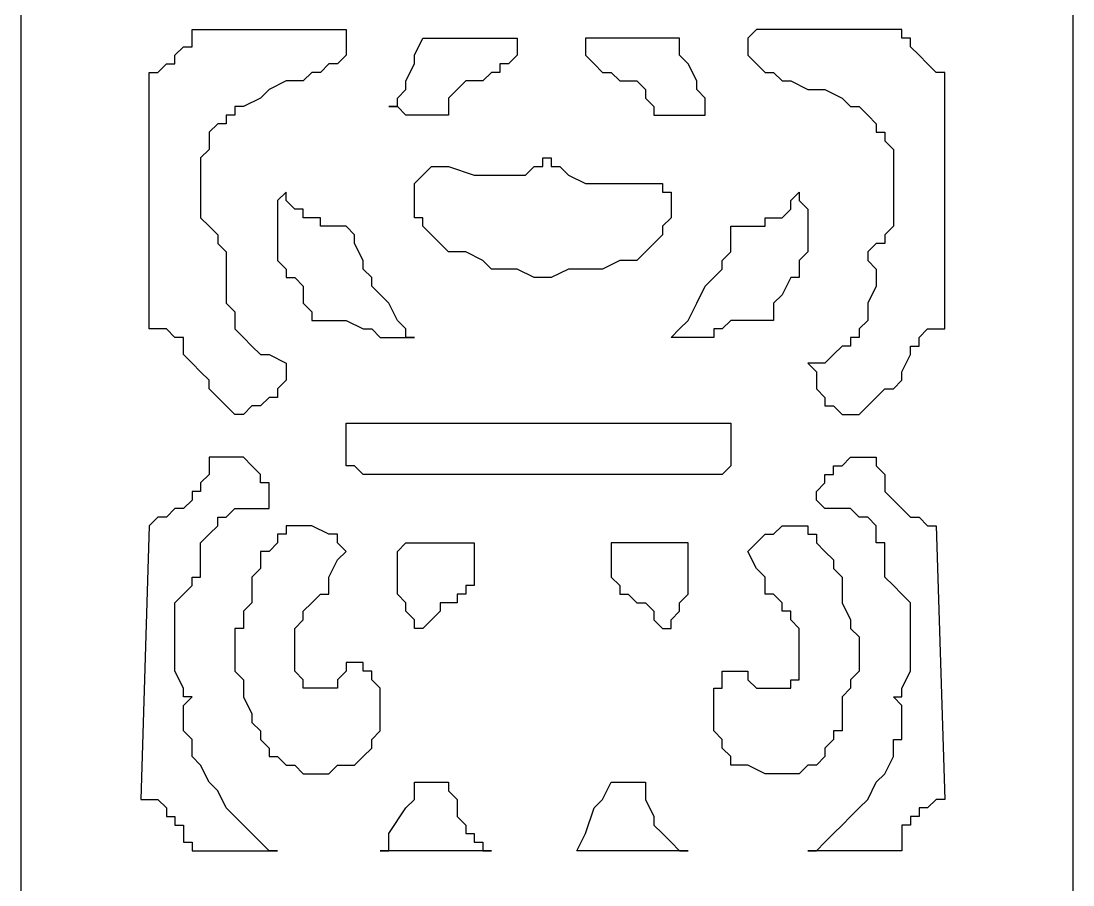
# Model space of a CAD drawing. Extents: x -66030 to 95157, y -13132 to 45879.
# Drawn here: x 15720 to 16200.4, y 35938.9 to 36333.5 of the extents above; entities that cross this region are included whole.
import ezdxf

# ---------------------------------------------------------------- set-up
doc = ezdxf.new("R2010")
doc.units = 0
doc.header["$LTSCALE"] = 100
doc.header["$MEASUREMENT"] = 0
doc.layers.add('3', color=11, linetype='CONTINUOUS')

msp = doc.modelspace()

# ---------------------------------------------------------------- linework, layer by layer
at = {"layer": '3'}
for points in [[(15719.99, 36833.41), (16200.43, 36833.41), (16200.43, 34591.39), (15719.99, 34591.39), (15719.99, 36833.41)], [(15719.99, 36833.41), (16200.43, 36833.41), (16200.43, 34591.39), (15719.99, 34591.39), (15719.99, 36833.41)], [(15798.11, 36329.54), (15868.42, 36329.54), (15868.42, 36329.54), (15868.42, 36325.64), (15868.42, 36325.64), (15868.42, 36321.73), (15868.42, 36321.73), (15868.42, 36321.73), (15868.42, 36317.83), (15868.42, 36317.83), (15864.52, 36313.92), (15860.61, 36313.92), (15856.7, 36310.01), (15852.8, 36310.01), (15848.89, 36306.11), (15841.08, 36306.11), (15833.27, 36302.2), (15829.36, 36298.3), (15821.55, 36294.39), (15817.64, 36294.39), (15817.64, 36290.48), (15813.74, 36290.48), (15813.74, 36286.58), (15809.83, 36286.58), (15805.93, 36282.67), (15805.93, 36278.77), (15805.93, 36274.86), (15802.02, 36270.95), (15802.02, 36267.05), (15802.02, 36259.24), (15802.02, 36255.33), (15802.02, 36251.43), (15802.02, 36247.52), (15802.02, 36243.61), (15805.93, 36239.71), (15805.93, 36239.71), (15809.83, 36235.8), (15809.83, 36231.9), (15813.74, 36227.99), (15813.74, 36227.99), (15813.74, 36224.08), (15813.74, 36216.27), (15813.74, 36212.37), (15813.74, 36208.46), (15813.74, 36204.55), (15817.64, 36200.65), (15817.64, 36192.84), (15821.55, 36188.93), (15821.55, 36188.93), (15825.46, 36185.02), (15825.46, 36185.02), (15829.36, 36181.12), (15833.27, 36181.12), (15841.08, 36177.21), (15841.08, 36173.31), (15841.08, 36169.4), (15837.17, 36165.49), (15837.17, 36161.59), (15833.27, 36161.59), (15833.27, 36161.59), (15829.36, 36157.68), (15825.46, 36157.68), (15825.46, 36157.68), (15821.55, 36153.78), (15821.55, 36153.78), (15817.64, 36153.78), (15813.74, 36157.68), (15809.83, 36161.59), (15805.93, 36165.49), (15805.93, 36169.4), (15802.02, 36173.31), (15798.11, 36177.21), (15794.21, 36181.12), (15794.21, 36185.02), (15794.21, 36188.93), (15790.3, 36188.93), (15786.4, 36192.84), (15786.4, 36192.84), (15778.58, 36192.84), (15778.58, 36310.01), (15782.49, 36310.01), (15786.4, 36313.92), (15790.3, 36313.92), (15790.3, 36317.83), (15794.21, 36321.73), (15798.11, 36321.73), (15798.11, 36325.64), (15798.11, 36325.64), (15798.11, 36329.54)], [(15798.11, 36329.54), (15868.42, 36329.54), (15868.42, 36329.54), (15868.42, 36325.64), (15868.42, 36325.64), (15868.42, 36321.73), (15868.42, 36321.73), (15868.42, 36321.73), (15868.42, 36317.83), (15868.42, 36317.83), (15864.52, 36313.92), (15860.61, 36313.92), (15856.7, 36310.01), (15852.8, 36310.01), (15848.89, 36306.11), (15841.08, 36306.11), (15833.27, 36302.2), (15829.36, 36298.3), (15821.55, 36294.39), (15817.64, 36294.39), (15817.64, 36290.48), (15813.74, 36290.48), (15813.74, 36286.58), (15809.83, 36286.58), (15805.93, 36282.67), (15805.93, 36278.77), (15805.93, 36274.86), (15802.02, 36270.95), (15802.02, 36267.05), (15802.02, 36259.24), (15802.02, 36255.33), (15802.02, 36251.43), (15802.02, 36247.52), (15802.02, 36243.61), (15805.93, 36239.71), (15805.93, 36239.71), (15809.83, 36235.8), (15809.83, 36231.9), (15813.74, 36227.99), (15813.74, 36227.99), (15813.74, 36224.08), (15813.74, 36216.27), (15813.74, 36212.37), (15813.74, 36208.46), (15813.74, 36204.55), (15817.64, 36200.65), (15817.64, 36192.84), (15821.55, 36188.93), (15821.55, 36188.93), (15825.46, 36185.02), (15825.46, 36185.02), (15829.36, 36181.12), (15833.27, 36181.12), (15841.08, 36177.21), (15841.08, 36173.31), (15841.08, 36169.4), (15837.17, 36165.49), (15837.17, 36161.59), (15833.27, 36161.59), (15833.27, 36161.59), (15829.36, 36157.68), (15825.46, 36157.68), (15825.46, 36157.68), (15821.55, 36153.78), (15821.55, 36153.78), (15817.64, 36153.78), (15813.74, 36157.68), (15809.83, 36161.59), (15805.93, 36165.49), (15805.93, 36169.4), (15802.02, 36173.31), (15798.11, 36177.21), (15794.21, 36181.12), (15794.21, 36185.02), (15794.21, 36188.93), (15790.3, 36188.93), (15786.4, 36192.84), (15786.4, 36192.84), (15778.58, 36192.84), (15778.58, 36310.01), (15782.49, 36310.01), (15786.4, 36313.92), (15790.3, 36313.92), (15790.3, 36317.83), (15794.21, 36321.73), (15798.11, 36321.73), (15798.11, 36325.64), (15798.11, 36325.64), (15798.11, 36329.54)], [(15891.86, 36294.39), (15891.86, 36294.39), (15887.95, 36294.39), (15891.86, 36294.39), (15891.86, 36294.39), (15891.86, 36298.3), (15895.76, 36302.2), (15895.76, 36306.11), (15899.67, 36313.92), (15899.67, 36317.83), (15903.57, 36325.64), (15946.54, 36325.64), (15946.54, 36321.73), (15946.54, 36321.73), (15946.54, 36317.83), (15942.63, 36313.92), (15942.63, 36313.92), (15938.73, 36313.92), (15938.73, 36310.01), (15934.82, 36310.01), (15934.82, 36310.01), (15930.92, 36306.11), (15927.01, 36306.11), (15923.1, 36306.11), (15923.1, 36306.11), (15923.1, 36306.11), (15919.2, 36302.2), (15919.2, 36302.2), (15915.29, 36298.3), (15915.29, 36294.39), (15915.29, 36294.39), (15915.29, 36290.48), (15911.39, 36290.48), (15911.39, 36290.48), (15907.48, 36290.48), (15903.57, 36290.48), (15899.67, 36290.48), (15895.76, 36290.48), (15891.86, 36294.39)], [(15891.86, 36294.39), (15891.86, 36294.39), (15887.95, 36294.39), (15891.86, 36294.39), (15891.86, 36294.39), (15891.86, 36298.3), (15895.76, 36302.2), (15895.76, 36306.11), (15899.67, 36313.92), (15899.67, 36317.83), (15903.57, 36325.64), (15946.54, 36325.64), (15946.54, 36321.73), (15946.54, 36321.73), (15946.54, 36317.83), (15942.63, 36313.92), (15942.63, 36313.92), (15938.73, 36313.92), (15938.73, 36310.01), (15934.82, 36310.01), (15934.82, 36310.01), (15930.92, 36306.11), (15927.01, 36306.11), (15923.1, 36306.11), (15923.1, 36306.11), (15923.1, 36306.11), (15919.2, 36302.2), (15919.2, 36302.2), (15915.29, 36298.3), (15915.29, 36294.39), (15915.29, 36294.39), (15915.29, 36290.48), (15911.39, 36290.48), (15911.39, 36290.48), (15907.48, 36290.48), (15903.57, 36290.48), (15899.67, 36290.48), (15895.76, 36290.48), (15891.86, 36294.39)], [(16032.47, 36290.48), (16032.47, 36294.39), (16032.47, 36294.39), (16032.47, 36294.39), (16032.47, 36294.39), (16032.47, 36298.3), (16028.57, 36302.2), (16028.57, 36306.11), (16024.66, 36313.92), (16020.75, 36317.83), (16020.75, 36325.64), (15977.79, 36325.64), (15977.79, 36321.73), (15977.79, 36321.73), (15977.79, 36317.83), (15981.69, 36313.92), (15981.69, 36313.92), (15981.69, 36313.92), (15985.6, 36310.01), (15985.6, 36310.01), (15989.51, 36310.01), (15993.41, 36306.11), (15997.32, 36306.11), (15997.32, 36306.11), (16001.22, 36306.11), (16001.22, 36306.11), (16005.13, 36302.2), (16005.13, 36302.2), (16005.13, 36298.3), (16009.04, 36294.39), (16009.04, 36294.39), (16009.04, 36290.48), (16012.94, 36290.48), (16012.94, 36290.48), (16012.94, 36290.48), (16016.85, 36290.48), (16024.66, 36290.48), (16028.57, 36290.48), (16032.47, 36290.48)], [(16032.47, 36290.48), (16032.47, 36294.39), (16032.47, 36294.39), (16032.47, 36294.39), (16032.47, 36294.39), (16032.47, 36298.3), (16028.57, 36302.2), (16028.57, 36306.11), (16024.66, 36313.92), (16020.75, 36317.83), (16020.75, 36325.64), (15977.79, 36325.64), (15977.79, 36321.73), (15977.79, 36321.73), (15977.79, 36317.83), (15981.69, 36313.92), (15981.69, 36313.92), (15981.69, 36313.92), (15985.6, 36310.01), (15985.6, 36310.01), (15989.51, 36310.01), (15993.41, 36306.11), (15997.32, 36306.11), (15997.32, 36306.11), (16001.22, 36306.11), (16001.22, 36306.11), (16005.13, 36302.2), (16005.13, 36302.2), (16005.13, 36298.3), (16009.04, 36294.39), (16009.04, 36294.39), (16009.04, 36290.48), (16012.94, 36290.48), (16012.94, 36290.48), (16012.94, 36290.48), (16016.85, 36290.48), (16024.66, 36290.48), (16028.57, 36290.48), (16032.47, 36290.48)], [(16122.31, 36329.54), (16055.91, 36329.54), (16055.91, 36329.54), (16052, 36325.64), (16052, 36325.64), (16052, 36321.73), (16052, 36321.73), (16052, 36317.83), (16052, 36317.83), (16055.91, 36313.92), (16055.91, 36313.92), (16059.81, 36310.01), (16063.72, 36310.01), (16067.63, 36306.11), (16071.53, 36306.11), (16079.34, 36302.2), (16087.16, 36302.2), (16094.97, 36298.3), (16098.87, 36294.39), (16102.78, 36294.39), (16106.69, 36290.48), (16106.69, 36290.48), (16110.59, 36286.58), (16110.59, 36282.67), (16114.5, 36282.67), (16114.5, 36278.77), (16118.4, 36274.86), (16118.4, 36270.95), (16118.4, 36267.05), (16118.4, 36259.24), (16118.4, 36251.43), (16118.4, 36251.43), (16118.4, 36247.52), (16118.4, 36243.61), (16118.4, 36239.71), (16114.5, 36235.8), (16114.5, 36231.9), (16110.59, 36231.9), (16106.69, 36227.99), (16106.69, 36224.08), (16110.59, 36220.18), (16110.59, 36216.27), (16110.59, 36212.37), (16106.69, 36204.55), (16106.69, 36200.65), (16106.69, 36196.74), (16102.78, 36192.84), (16102.78, 36188.93), (16098.87, 36188.93), (16098.87, 36185.02), (16094.97, 36185.02), (16091.06, 36181.12), (16087.16, 36177.21), (16079.34, 36177.21), (16083.25, 36173.31), (16083.25, 36169.4), (16083.25, 36165.49), (16087.16, 36161.59), (16087.16, 36161.59), (16087.16, 36157.68), (16091.06, 36157.68), (16094.97, 36153.78), (16094.97, 36153.78), (16098.87, 36153.78), (16102.78, 36153.78), (16102.78, 36153.78), (16106.69, 36157.68), (16110.59, 36161.59), (16114.5, 36165.49), (16118.4, 36165.49), (16122.31, 36169.4), (16122.31, 36173.31), (16126.22, 36181.12), (16126.22, 36185.02), (16130.12, 36185.02), (16130.12, 36188.93), (16134.03, 36192.84), (16137.93, 36192.84), (16141.84, 36192.84), (16141.84, 36310.01), (16137.93, 36310.01), (16137.93, 36310.01), (16134.03, 36313.92), (16130.12, 36317.83), (16126.22, 36321.73), (16126.22, 36321.73), (16126.22, 36325.64), (16122.31, 36325.64), (16122.31, 36329.54)], [(16122.31, 36329.54), (16055.91, 36329.54), (16055.91, 36329.54), (16052, 36325.64), (16052, 36325.64), (16052, 36321.73), (16052, 36321.73), (16052, 36317.83), (16052, 36317.83), (16055.91, 36313.92), (16055.91, 36313.92), (16059.81, 36310.01), (16063.72, 36310.01), (16067.63, 36306.11), (16071.53, 36306.11), (16079.34, 36302.2), (16087.16, 36302.2), (16094.97, 36298.3), (16098.87, 36294.39), (16102.78, 36294.39), (16106.69, 36290.48), (16106.69, 36290.48), (16110.59, 36286.58), (16110.59, 36282.67), (16114.5, 36282.67), (16114.5, 36278.77), (16118.4, 36274.86), (16118.4, 36270.95), (16118.4, 36267.05), (16118.4, 36259.24), (16118.4, 36251.43), (16118.4, 36251.43), (16118.4, 36247.52), (16118.4, 36243.61), (16118.4, 36239.71), (16114.5, 36235.8), (16114.5, 36231.9), (16110.59, 36231.9), (16106.69, 36227.99), (16106.69, 36224.08), (16110.59, 36220.18), (16110.59, 36216.27), (16110.59, 36212.37), (16106.69, 36204.55), (16106.69, 36200.65), (16106.69, 36196.74), (16102.78, 36192.84), (16102.78, 36188.93), (16098.87, 36188.93), (16098.87, 36185.02), (16094.97, 36185.02), (16091.06, 36181.12), (16087.16, 36177.21), (16079.34, 36177.21), (16083.25, 36173.31), (16083.25, 36169.4), (16083.25, 36165.49), (16087.16, 36161.59), (16087.16, 36161.59), (16087.16, 36157.68), (16091.06, 36157.68), (16094.97, 36153.78), (16094.97, 36153.78), (16098.87, 36153.78), (16102.78, 36153.78), (16102.78, 36153.78), (16106.69, 36157.68), (16110.59, 36161.59), (16114.5, 36165.49), (16118.4, 36165.49), (16122.31, 36169.4), (16122.31, 36173.31), (16126.22, 36181.12), (16126.22, 36185.02), (16130.12, 36185.02), (16130.12, 36188.93), (16134.03, 36192.84), (16137.93, 36192.84), (16141.84, 36192.84), (16141.84, 36310.01), (16137.93, 36310.01), (16137.93, 36310.01), (16134.03, 36313.92), (16130.12, 36317.83), (16126.22, 36321.73), (16126.22, 36321.73), (16126.22, 36325.64), (16122.31, 36325.64), (16122.31, 36329.54)], [(15907.48, 36267.05), (15907.48, 36267.05), (15911.39, 36267.05), (15915.29, 36267.05), (15927.01, 36263.14), (15930.92, 36263.14), (15938.73, 36263.14), (15942.63, 36263.14), (15946.54, 36263.14), (15946.54, 36263.14), (15950.45, 36263.14), (15954.35, 36267.05), (15954.35, 36267.05), (15954.35, 36267.05), (15958.26, 36267.05), (15958.26, 36270.95), (15962.16, 36270.95), (15962.16, 36267.05), (15962.16, 36267.05), (15966.07, 36267.05), (15969.98, 36263.14), (15969.98, 36263.14), (15969.98, 36263.14), (15977.79, 36259.24), (15981.69, 36259.24), (15985.6, 36259.24), (15989.51, 36259.24), (15993.41, 36259.24), (16001.22, 36259.24), (16005.13, 36259.24), (16009.04, 36259.24), (16012.94, 36259.24), (16012.94, 36259.24), (16012.94, 36255.33), (16016.85, 36255.33), (16016.85, 36255.33), (16016.85, 36255.33), (16016.85, 36251.43), (16016.85, 36251.43), (16016.85, 36247.52), (16016.85, 36243.61), (16012.94, 36239.71), (16012.94, 36235.8), (16009.04, 36231.9), (16009.04, 36231.9), (16005.13, 36227.99), (16001.22, 36224.08), (15997.32, 36224.08), (15993.41, 36224.08), (15985.6, 36220.18), (15977.79, 36220.18), (15969.98, 36220.18), (15962.16, 36216.27), (15954.35, 36216.27), (15946.54, 36220.18), (15942.63, 36220.18), (15938.73, 36220.18), (15934.82, 36220.18), (15930.92, 36224.08), (15923.1, 36227.99), (15915.29, 36227.99), (15911.39, 36231.9), (15907.48, 36235.8), (15907.48, 36235.8), (15903.57, 36239.71), (15903.57, 36239.71), (15903.57, 36243.61), (15899.67, 36243.61), (15899.67, 36247.52), (15899.67, 36247.52), (15899.67, 36251.43), (15899.67, 36255.33), (15899.67, 36259.24), (15899.67, 36259.24), (15903.57, 36263.14), (15903.57, 36263.14), (15903.57, 36263.14), (15907.48, 36267.05)], [(15907.48, 36267.05), (15907.48, 36267.05), (15911.39, 36267.05), (15915.29, 36267.05), (15927.01, 36263.14), (15930.92, 36263.14), (15938.73, 36263.14), (15942.63, 36263.14), (15946.54, 36263.14), (15946.54, 36263.14), (15950.45, 36263.14), (15954.35, 36267.05), (15954.35, 36267.05), (15954.35, 36267.05), (15958.26, 36267.05), (15958.26, 36270.95), (15962.16, 36270.95), (15962.16, 36267.05), (15962.16, 36267.05), (15966.07, 36267.05), (15969.98, 36263.14), (15969.98, 36263.14), (15969.98, 36263.14), (15977.79, 36259.24), (15981.69, 36259.24), (15985.6, 36259.24), (15989.51, 36259.24), (15993.41, 36259.24), (16001.22, 36259.24), (16005.13, 36259.24), (16009.04, 36259.24), (16012.94, 36259.24), (16012.94, 36259.24), (16012.94, 36255.33), (16016.85, 36255.33), (16016.85, 36255.33), (16016.85, 36255.33), (16016.85, 36251.43), (16016.85, 36251.43), (16016.85, 36247.52), (16016.85, 36243.61), (16012.94, 36239.71), (16012.94, 36235.8), (16009.04, 36231.9), (16009.04, 36231.9), (16005.13, 36227.99), (16001.22, 36224.08), (15997.32, 36224.08), (15993.41, 36224.08), (15985.6, 36220.18), (15977.79, 36220.18), (15969.98, 36220.18), (15962.16, 36216.27), (15954.35, 36216.27), (15946.54, 36220.18), (15942.63, 36220.18), (15938.73, 36220.18), (15934.82, 36220.18), (15930.92, 36224.08), (15923.1, 36227.99), (15915.29, 36227.99), (15911.39, 36231.9), (15907.48, 36235.8), (15907.48, 36235.8), (15903.57, 36239.71), (15903.57, 36239.71), (15903.57, 36243.61), (15899.67, 36243.61), (15899.67, 36247.52), (15899.67, 36247.52), (15899.67, 36251.43), (15899.67, 36255.33), (15899.67, 36259.24), (15899.67, 36259.24), (15903.57, 36263.14), (15903.57, 36263.14), (15903.57, 36263.14), (15907.48, 36267.05)], [(15895.76, 36188.93), (15899.67, 36188.93), (15895.76, 36188.93), (15895.76, 36192.84), (15891.86, 36196.74), (15887.95, 36204.55), (15880.14, 36212.37), (15880.14, 36216.27), (15876.23, 36220.18), (15876.23, 36224.08), (15872.33, 36231.9), (15872.33, 36235.8), (15868.42, 36239.71), (15868.42, 36239.71), (15864.52, 36239.71), (15864.52, 36239.71), (15860.61, 36239.71), (15856.7, 36239.71), (15856.7, 36239.71), (15856.7, 36243.61), (15852.8, 36243.61), (15852.8, 36243.61), (15852.8, 36243.61), (15848.89, 36243.61), (15848.89, 36247.52), (15844.99, 36247.52), (15844.99, 36247.52), (15844.99, 36247.52), (15841.08, 36251.43), (15841.08, 36255.33), (15841.08, 36255.33), (15837.17, 36251.43), (15837.17, 36247.52), (15837.17, 36243.61), (15837.17, 36239.71), (15837.17, 36235.8), (15837.17, 36231.9), (15837.17, 36227.99), (15837.17, 36224.08), (15841.08, 36220.18), (15841.08, 36216.27), (15844.99, 36216.27), (15848.89, 36212.37), (15848.89, 36208.46), (15848.89, 36204.55), (15852.8, 36200.65), (15852.8, 36196.74), (15852.8, 36196.74), (15856.7, 36196.74), (15860.61, 36196.74), (15864.52, 36196.74), (15868.42, 36196.74), (15876.23, 36192.84), (15876.23, 36192.84), (15880.14, 36192.84), (15884.05, 36188.93), (15884.05, 36188.93), (15887.95, 36188.93), (15887.95, 36188.93), (15891.86, 36188.93), (15891.86, 36188.93), (15895.76, 36188.93)], [(15895.76, 36188.93), (15899.67, 36188.93), (15895.76, 36188.93), (15895.76, 36192.84), (15891.86, 36196.74), (15887.95, 36204.55), (15880.14, 36212.37), (15880.14, 36216.27), (15876.23, 36220.18), (15876.23, 36224.08), (15872.33, 36231.9), (15872.33, 36235.8), (15868.42, 36239.71), (15868.42, 36239.71), (15864.52, 36239.71), (15864.52, 36239.71), (15860.61, 36239.71), (15856.7, 36239.71), (15856.7, 36239.71), (15856.7, 36243.61), (15852.8, 36243.61), (15852.8, 36243.61), (15852.8, 36243.61), (15848.89, 36243.61), (15848.89, 36247.52), (15844.99, 36247.52), (15844.99, 36247.52), (15844.99, 36247.52), (15841.08, 36251.43), (15841.08, 36255.33), (15841.08, 36255.33), (15837.17, 36251.43), (15837.17, 36247.52), (15837.17, 36243.61), (15837.17, 36239.71), (15837.17, 36235.8), (15837.17, 36231.9), (15837.17, 36227.99), (15837.17, 36224.08), (15841.08, 36220.18), (15841.08, 36216.27), (15844.99, 36216.27), (15848.89, 36212.37), (15848.89, 36208.46), (15848.89, 36204.55), (15852.8, 36200.65), (15852.8, 36196.74), (15852.8, 36196.74), (15856.7, 36196.74), (15860.61, 36196.74), (15864.52, 36196.74), (15868.42, 36196.74), (15876.23, 36192.84), (15876.23, 36192.84), (15880.14, 36192.84), (15884.05, 36188.93), (15884.05, 36188.93), (15887.95, 36188.93), (15887.95, 36188.93), (15891.86, 36188.93), (15891.86, 36188.93), (15895.76, 36188.93)], [(16016.85, 36188.93), (16016.85, 36188.93), (16016.85, 36188.93), (16020.75, 36192.84), (16024.66, 36196.74), (16028.57, 36204.55), (16032.47, 36212.37), (16036.38, 36216.27), (16040.28, 36220.18), (16040.28, 36224.08), (16044.19, 36227.99), (16044.19, 36235.8), (16044.19, 36239.71), (16048.1, 36239.71), (16048.1, 36239.71), (16052, 36239.71), (16055.91, 36239.71), (16055.91, 36239.71), (16059.81, 36239.71), (16059.81, 36243.61), (16059.81, 36243.61), (16063.72, 36243.61), (16063.72, 36243.61), (16067.63, 36243.61), (16067.63, 36243.61), (16071.53, 36247.52), (16071.53, 36247.52), (16071.53, 36247.52), (16071.53, 36251.43), (16075.44, 36255.33), (16075.44, 36255.33), (16075.44, 36251.43), (16079.34, 36247.52), (16079.34, 36243.61), (16079.34, 36239.71), (16079.34, 36235.8), (16079.34, 36231.9), (16079.34, 36227.99), (16075.44, 36224.08), (16075.44, 36220.18), (16075.44, 36216.27), (16071.53, 36216.27), (16067.63, 36208.46), (16067.63, 36208.46), (16063.72, 36204.55), (16063.72, 36200.65), (16063.72, 36196.74), (16059.81, 36196.74), (16059.81, 36196.74), (16055.91, 36196.74), (16048.1, 36196.74), (16044.19, 36196.74), (16040.28, 36192.84), (16036.38, 36192.84), (16036.38, 36188.93), (16032.47, 36188.93), (16032.47, 36188.93), (16028.57, 36188.93), (16028.57, 36188.93), (16024.66, 36188.93), (16024.66, 36188.93), (16016.85, 36188.93)], [(16016.85, 36188.93), (16016.85, 36188.93), (16016.85, 36188.93), (16020.75, 36192.84), (16024.66, 36196.74), (16028.57, 36204.55), (16032.47, 36212.37), (16036.38, 36216.27), (16040.28, 36220.18), (16040.28, 36224.08), (16044.19, 36227.99), (16044.19, 36235.8), (16044.19, 36239.71), (16048.1, 36239.71), (16048.1, 36239.71), (16052, 36239.71), (16055.91, 36239.71), (16055.91, 36239.71), (16059.81, 36239.71), (16059.81, 36243.61), (16059.81, 36243.61), (16063.72, 36243.61), (16063.72, 36243.61), (16067.63, 36243.61), (16067.63, 36243.61), (16071.53, 36247.52), (16071.53, 36247.52), (16071.53, 36247.52), (16071.53, 36251.43), (16075.44, 36255.33), (16075.44, 36255.33), (16075.44, 36251.43), (16079.34, 36247.52), (16079.34, 36243.61), (16079.34, 36239.71), (16079.34, 36235.8), (16079.34, 36231.9), (16079.34, 36227.99), (16075.44, 36224.08), (16075.44, 36220.18), (16075.44, 36216.27), (16071.53, 36216.27), (16067.63, 36208.46), (16067.63, 36208.46), (16063.72, 36204.55), (16063.72, 36200.65), (16063.72, 36196.74), (16059.81, 36196.74), (16059.81, 36196.74), (16055.91, 36196.74), (16048.1, 36196.74), (16044.19, 36196.74), (16040.28, 36192.84), (16036.38, 36192.84), (16036.38, 36188.93), (16032.47, 36188.93), (16032.47, 36188.93), (16028.57, 36188.93), (16028.57, 36188.93), (16024.66, 36188.93), (16024.66, 36188.93), (16016.85, 36188.93)], [(15876.23, 36149.87), (16040.28, 36149.87), (16040.28, 36149.87), (16044.19, 36149.87), (16044.19, 36149.87), (16044.19, 36145.96), (16044.19, 36134.25), (16044.19, 36130.34), (16044.19, 36130.34), (16040.28, 36126.43), (16040.28, 36126.43), (15876.23, 36126.43), (15872.33, 36130.34), (15872.33, 36130.34), (15868.42, 36130.34), (15868.42, 36134.25), (15868.42, 36145.96), (15868.42, 36149.87), (15872.33, 36149.87), (15872.33, 36149.87), (15876.23, 36149.87)], [(15876.23, 36149.87), (16040.28, 36149.87), (16040.28, 36149.87), (16044.19, 36149.87), (16044.19, 36149.87), (16044.19, 36145.96), (16044.19, 36134.25), (16044.19, 36130.34), (16044.19, 36130.34), (16040.28, 36126.43), (16040.28, 36126.43), (15876.23, 36126.43), (15872.33, 36130.34), (15872.33, 36130.34), (15868.42, 36130.34), (15868.42, 36134.25), (15868.42, 36145.96), (15868.42, 36149.87), (15872.33, 36149.87), (15872.33, 36149.87), (15876.23, 36149.87)], [(15809.83, 36134.25), (15805.93, 36134.25), (15805.93, 36130.34), (15805.93, 36126.43), (15802.02, 36122.53), (15802.02, 36118.62), (15798.11, 36118.62), (15798.11, 36114.72), (15794.21, 36110.81), (15790.3, 36110.81), (15786.4, 36106.9), (15782.49, 36106.9), (15778.58, 36103), (15774.68, 35978.01), (15778.58, 35978.01), (15782.49, 35978.01), (15786.4, 35974.1), (15786.4, 35970.2), (15790.3, 35970.2), (15790.3, 35966.29), (15794.21, 35966.29), (15794.21, 35962.38), (15794.21, 35958.48), (15798.11, 35958.48), (15798.11, 35954.57), (15837.17, 35954.57), (15833.27, 35954.57), (15829.36, 35958.48), (15825.46, 35962.38), (15821.55, 35966.29), (15817.64, 35970.2), (15813.74, 35974.1), (15809.83, 35981.91), (15805.93, 35985.82), (15802.02, 35993.63), (15798.11, 35997.54), (15798.11, 36005.35), (15794.21, 36009.26), (15794.21, 36009.26), (15794.21, 36013.16), (15794.21, 36017.07), (15794.21, 36020.97), (15798.11, 36024.88), (15794.21, 36024.88), (15794.21, 36028.78), (15790.3, 36036.6), (15790.3, 36040.5), (15790.3, 36044.41), (15790.3, 36048.31), (15790.3, 36052.22), (15790.3, 36056.13), (15790.3, 36063.94), (15790.3, 36067.84), (15794.21, 36071.75), (15794.21, 36071.75), (15798.11, 36075.66), (15798.11, 36079.56), (15802.02, 36079.56), (15802.02, 36079.56), (15802.02, 36087.37), (15802.02, 36091.28), (15802.02, 36095.19), (15805.93, 36099.09), (15805.93, 36099.09), (15809.83, 36103), (15809.83, 36106.9), (15813.74, 36106.9), (15817.64, 36110.81), (15821.55, 36110.81), (15825.46, 36110.81), (15833.27, 36110.81), (15833.27, 36114.72), (15833.27, 36114.72), (15833.27, 36118.62), (15833.27, 36122.53), (15829.36, 36122.53), (15829.36, 36126.43), (15829.36, 36126.43), (15825.46, 36130.34), (15825.46, 36130.34), (15821.55, 36134.25), (15817.64, 36134.25), (15813.74, 36134.25), (15813.74, 36134.25), (15809.83, 36134.25), (15809.83, 36134.25)], [(15809.83, 36134.25), (15805.93, 36134.25), (15805.93, 36130.34), (15805.93, 36126.43), (15802.02, 36122.53), (15802.02, 36118.62), (15798.11, 36118.62), (15798.11, 36114.72), (15794.21, 36110.81), (15790.3, 36110.81), (15786.4, 36106.9), (15782.49, 36106.9), (15778.58, 36103), (15774.68, 35978.01), (15778.58, 35978.01), (15782.49, 35978.01), (15786.4, 35974.1), (15786.4, 35970.2), (15790.3, 35970.2), (15790.3, 35966.29), (15794.21, 35966.29), (15794.21, 35962.38), (15794.21, 35958.48), (15798.11, 35958.48), (15798.11, 35954.57), (15837.17, 35954.57), (15833.27, 35954.57), (15829.36, 35958.48), (15825.46, 35962.38), (15821.55, 35966.29), (15817.64, 35970.2), (15813.74, 35974.1), (15809.83, 35981.91), (15805.93, 35985.82), (15802.02, 35993.63), (15798.11, 35997.54), (15798.11, 36005.35), (15794.21, 36009.26), (15794.21, 36009.26), (15794.21, 36013.16), (15794.21, 36017.07), (15794.21, 36020.97), (15798.11, 36024.88), (15794.21, 36024.88), (15794.21, 36028.78), (15790.3, 36036.6), (15790.3, 36040.5), (15790.3, 36044.41), (15790.3, 36048.31), (15790.3, 36052.22), (15790.3, 36056.13), (15790.3, 36063.94), (15790.3, 36067.84), (15794.21, 36071.75), (15794.21, 36071.75), (15798.11, 36075.66), (15798.11, 36079.56), (15802.02, 36079.56), (15802.02, 36079.56), (15802.02, 36087.37), (15802.02, 36091.28), (15802.02, 36095.19), (15805.93, 36099.09), (15805.93, 36099.09), (15809.83, 36103), (15809.83, 36106.9), (15813.74, 36106.9), (15817.64, 36110.81), (15821.55, 36110.81), (15825.46, 36110.81), (15833.27, 36110.81), (15833.27, 36114.72), (15833.27, 36114.72), (15833.27, 36118.62), (15833.27, 36122.53), (15829.36, 36122.53), (15829.36, 36126.43), (15829.36, 36126.43), (15825.46, 36130.34), (15825.46, 36130.34), (15821.55, 36134.25), (15817.64, 36134.25), (15813.74, 36134.25), (15813.74, 36134.25), (15809.83, 36134.25), (15809.83, 36134.25)], [(16110.59, 36134.25), (16110.59, 36134.25), (16110.59, 36130.34), (16114.5, 36126.43), (16114.5, 36122.53), (16114.5, 36118.62), (16118.4, 36114.72), (16118.4, 36114.72), (16122.31, 36110.81), (16126.22, 36106.9), (16130.12, 36106.9), (16134.03, 36103), (16137.93, 36103), (16141.84, 35978.01), (16137.93, 35978.01), (16134.03, 35974.1), (16130.12, 35974.1), (16130.12, 35970.2), (16126.22, 35970.2), (16126.22, 35966.29), (16122.31, 35966.29), (16122.31, 35962.38), (16122.31, 35958.48), (16122.31, 35954.57), (16118.4, 35954.57), (16079.34, 35954.57), (16083.25, 35954.57), (16087.16, 35958.48), (16091.06, 35962.38), (16094.97, 35966.29), (16098.87, 35970.2), (16102.78, 35974.1), (16106.69, 35978.01), (16110.59, 35985.82), (16114.5, 35989.73), (16118.4, 35997.54), (16118.4, 36005.35), (16122.31, 36005.35), (16122.31, 36009.26), (16122.31, 36013.16), (16122.31, 36017.07), (16122.31, 36020.97), (16118.4, 36024.88), (16122.31, 36024.88), (16122.31, 36028.78), (16126.22, 36036.6), (16126.22, 36040.5), (16126.22, 36044.41), (16126.22, 36048.31), (16126.22, 36052.22), (16126.22, 36056.13), (16126.22, 36060.03), (16126.22, 36067.84), (16122.31, 36071.75), (16118.4, 36075.66), (16118.4, 36075.66), (16114.5, 36079.56), (16114.5, 36079.56), (16114.5, 36083.47), (16114.5, 36091.28), (16114.5, 36095.19), (16110.59, 36095.19), (16110.59, 36099.09), (16110.59, 36103), (16106.69, 36106.9), (16102.78, 36106.9), (16098.87, 36110.81), (16094.97, 36110.81), (16091.06, 36110.81), (16087.16, 36110.81), (16083.25, 36114.72), (16083.25, 36114.72), (16083.25, 36118.62), (16087.16, 36122.53), (16087.16, 36122.53), (16087.16, 36126.43), (16091.06, 36126.43), (16091.06, 36130.34), (16094.97, 36130.34), (16094.97, 36130.34), (16098.87, 36134.25), (16102.78, 36134.25), (16106.69, 36134.25), (16106.69, 36134.25), (16110.59, 36134.25)], [(16110.59, 36134.25), (16110.59, 36134.25), (16110.59, 36130.34), (16114.5, 36126.43), (16114.5, 36122.53), (16114.5, 36118.62), (16118.4, 36114.72), (16118.4, 36114.72), (16122.31, 36110.81), (16126.22, 36106.9), (16130.12, 36106.9), (16134.03, 36103), (16137.93, 36103), (16141.84, 35978.01), (16137.93, 35978.01), (16134.03, 35974.1), (16130.12, 35974.1), (16130.12, 35970.2), (16126.22, 35970.2), (16126.22, 35966.29), (16122.31, 35966.29), (16122.31, 35962.38), (16122.31, 35958.48), (16122.31, 35954.57), (16118.4, 35954.57), (16079.34, 35954.57), (16083.25, 35954.57), (16087.16, 35958.48), (16091.06, 35962.38), (16094.97, 35966.29), (16098.87, 35970.2), (16102.78, 35974.1), (16106.69, 35978.01), (16110.59, 35985.82), (16114.5, 35989.73), (16118.4, 35997.54), (16118.4, 36005.35), (16122.31, 36005.35), (16122.31, 36009.26), (16122.31, 36013.16), (16122.31, 36017.07), (16122.31, 36020.97), (16118.4, 36024.88), (16122.31, 36024.88), (16122.31, 36028.78), (16126.22, 36036.6), (16126.22, 36040.5), (16126.22, 36044.41), (16126.22, 36048.31), (16126.22, 36052.22), (16126.22, 36056.13), (16126.22, 36060.03), (16126.22, 36067.84), (16122.31, 36071.75), (16118.4, 36075.66), (16118.4, 36075.66), (16114.5, 36079.56), (16114.5, 36079.56), (16114.5, 36083.47), (16114.5, 36091.28), (16114.5, 36095.19), (16110.59, 36095.19), (16110.59, 36099.09), (16110.59, 36103), (16106.69, 36106.9), (16102.78, 36106.9), (16098.87, 36110.81), (16094.97, 36110.81), (16091.06, 36110.81), (16087.16, 36110.81), (16083.25, 36114.72), (16083.25, 36114.72), (16083.25, 36118.62), (16087.16, 36122.53), (16087.16, 36122.53), (16087.16, 36126.43), (16091.06, 36126.43), (16091.06, 36130.34), (16094.97, 36130.34), (16094.97, 36130.34), (16098.87, 36134.25), (16102.78, 36134.25), (16106.69, 36134.25), (16106.69, 36134.25), (16110.59, 36134.25)], [(15841.08, 36099.09), (15837.17, 36099.09), (15837.17, 36095.19), (15833.27, 36091.28), (15829.36, 36091.28), (15829.36, 36083.47), (15825.46, 36079.56), (15825.46, 36079.56), (15825.46, 36075.66), (15825.46, 36071.75), (15825.46, 36071.75), (15825.46, 36067.84), (15821.55, 36063.94), (15821.55, 36056.13), (15817.64, 36056.13), (15817.64, 36052.22), (15817.64, 36048.31), (15817.64, 36044.41), (15817.64, 36040.5), (15817.64, 36036.6), (15821.55, 36032.69), (15821.55, 36032.69), (15821.55, 36024.88), (15825.46, 36017.07), (15825.46, 36013.16), (15829.36, 36009.26), (15829.36, 36005.35), (15833.27, 36001.44), (15833.27, 35997.54), (15837.17, 35997.54), (15841.08, 35993.63), (15844.99, 35993.63), (15848.89, 35989.73), (15852.8, 35989.73), (15856.7, 35989.73), (15860.61, 35989.73), (15864.52, 35993.63), (15872.33, 35993.63), (15876.23, 35997.54), (15876.23, 35997.54), (15876.23, 35997.54), (15880.14, 36001.44), (15880.14, 36001.44), (15880.14, 36005.35), (15884.05, 36009.26), (15884.05, 36017.07), (15884.05, 36020.97), (15884.05, 36028.78), (15880.14, 36032.69), (15880.14, 36032.69), (15880.14, 36036.6), (15880.14, 36036.6), (15876.23, 36036.6), (15876.23, 36040.5), (15872.33, 36040.5), (15872.33, 36040.5), (15868.42, 36040.5), (15868.42, 36036.6), (15868.42, 36036.6), (15868.42, 36036.6), (15868.42, 36036.6), (15864.52, 36032.69), (15864.52, 36028.78), (15864.52, 36028.78), (15864.52, 36028.78), (15860.61, 36028.78), (15856.7, 36028.78), (15856.7, 36028.78), (15852.8, 36028.78), (15848.89, 36028.78), (15848.89, 36032.69), (15848.89, 36032.69), (15844.99, 36036.6), (15844.99, 36036.6), (15844.99, 36040.5), (15844.99, 36040.5), (15844.99, 36044.41), (15844.99, 36048.31), (15844.99, 36052.22), (15844.99, 36056.13), (15848.89, 36060.03), (15848.89, 36063.94), (15852.8, 36067.84), (15852.8, 36067.84), (15856.7, 36071.75), (15860.61, 36071.75), (15860.61, 36079.56), (15864.52, 36087.37), (15868.42, 36091.28), (15868.42, 36091.28), (15868.42, 36091.28), (15864.52, 36095.19), (15864.52, 36095.19), (15864.52, 36095.19), (15864.52, 36099.09), (15860.61, 36099.09), (15852.8, 36103), (15852.8, 36103), (15848.89, 36103), (15848.89, 36103), (15844.99, 36103), (15841.08, 36103), (15841.08, 36099.09)], [(15841.08, 36099.09), (15837.17, 36099.09), (15837.17, 36095.19), (15833.27, 36091.28), (15829.36, 36091.28), (15829.36, 36083.47), (15825.46, 36079.56), (15825.46, 36079.56), (15825.46, 36075.66), (15825.46, 36071.75), (15825.46, 36071.75), (15825.46, 36067.84), (15821.55, 36063.94), (15821.55, 36056.13), (15817.64, 36056.13), (15817.64, 36052.22), (15817.64, 36048.31), (15817.64, 36044.41), (15817.64, 36040.5), (15817.64, 36036.6), (15821.55, 36032.69), (15821.55, 36032.69), (15821.55, 36024.88), (15825.46, 36017.07), (15825.46, 36013.16), (15829.36, 36009.26), (15829.36, 36005.35), (15833.27, 36001.44), (15833.27, 35997.54), (15837.17, 35997.54), (15841.08, 35993.63), (15844.99, 35993.63), (15848.89, 35989.73), (15852.8, 35989.73), (15856.7, 35989.73), (15860.61, 35989.73), (15864.52, 35993.63), (15872.33, 35993.63), (15876.23, 35997.54), (15876.23, 35997.54), (15876.23, 35997.54), (15880.14, 36001.44), (15880.14, 36001.44), (15880.14, 36005.35), (15884.05, 36009.26), (15884.05, 36017.07), (15884.05, 36020.97), (15884.05, 36028.78), (15880.14, 36032.69), (15880.14, 36032.69), (15880.14, 36036.6), (15880.14, 36036.6), (15876.23, 36036.6), (15876.23, 36040.5), (15872.33, 36040.5), (15872.33, 36040.5), (15868.42, 36040.5), (15868.42, 36036.6), (15868.42, 36036.6), (15868.42, 36036.6), (15868.42, 36036.6), (15864.52, 36032.69), (15864.52, 36028.78), (15864.52, 36028.78), (15864.52, 36028.78), (15860.61, 36028.78), (15856.7, 36028.78), (15856.7, 36028.78), (15852.8, 36028.78), (15848.89, 36028.78), (15848.89, 36032.69), (15848.89, 36032.69), (15844.99, 36036.6), (15844.99, 36036.6), (15844.99, 36040.5), (15844.99, 36040.5), (15844.99, 36044.41), (15844.99, 36048.31), (15844.99, 36052.22), (15844.99, 36056.13), (15848.89, 36060.03), (15848.89, 36063.94), (15852.8, 36067.84), (15852.8, 36067.84), (15856.7, 36071.75), (15860.61, 36071.75), (15860.61, 36079.56), (15864.52, 36087.37), (15868.42, 36091.28), (15868.42, 36091.28), (15868.42, 36091.28), (15864.52, 36095.19), (15864.52, 36095.19), (15864.52, 36095.19), (15864.52, 36099.09), (15860.61, 36099.09), (15852.8, 36103), (15852.8, 36103), (15848.89, 36103), (15848.89, 36103), (15844.99, 36103), (15841.08, 36103), (15841.08, 36099.09)], [(16079.34, 36099.09), (16083.25, 36099.09), (16083.25, 36095.19), (16087.16, 36091.28), (16091.06, 36087.37), (16091.06, 36083.47), (16094.97, 36079.56), (16094.97, 36075.66), (16094.97, 36075.66), (16094.97, 36071.75), (16094.97, 36071.75), (16094.97, 36067.84), (16098.87, 36060.03), (16098.87, 36056.13), (16102.78, 36052.22), (16102.78, 36048.31), (16102.78, 36048.31), (16102.78, 36044.41), (16102.78, 36040.5), (16102.78, 36036.6), (16098.87, 36032.69), (16098.87, 36028.78), (16094.97, 36024.88), (16094.97, 36017.07), (16094.97, 36009.26), (16091.06, 36009.26), (16091.06, 36005.35), (16087.16, 36001.44), (16087.16, 35997.54), (16083.25, 35993.63), (16079.34, 35993.63), (16075.44, 35989.73), (16071.53, 35989.73), (16067.63, 35989.73), (16063.72, 35989.73), (16059.81, 35989.73), (16052, 35993.63), (16048.1, 35993.63), (16044.19, 35993.63), (16044.19, 35997.54), (16044.19, 35997.54), (16040.28, 36001.44), (16040.28, 36001.44), (16040.28, 36005.35), (16036.38, 36009.26), (16036.38, 36017.07), (16036.38, 36020.97), (16036.38, 36028.78), (16040.28, 36028.78), (16040.28, 36032.69), (16040.28, 36036.6), (16040.28, 36036.6), (16044.19, 36036.6), (16044.19, 36036.6), (16048.1, 36036.6), (16048.1, 36036.6), (16052, 36036.6), (16052, 36036.6), (16052, 36036.6), (16052, 36036.6), (16052, 36032.69), (16055.91, 36028.78), (16055.91, 36028.78), (16055.91, 36028.78), (16055.91, 36028.78), (16059.81, 36028.78), (16063.72, 36028.78), (16063.72, 36028.78), (16067.63, 36028.78), (16071.53, 36028.78), (16071.53, 36032.69), (16071.53, 36032.69), (16075.44, 36032.69), (16075.44, 36036.6), (16075.44, 36036.6), (16075.44, 36040.5), (16075.44, 36044.41), (16075.44, 36048.31), (16075.44, 36048.31), (16075.44, 36056.13), (16071.53, 36060.03), (16071.53, 36063.94), (16067.63, 36063.94), (16067.63, 36067.84), (16063.72, 36071.75), (16059.81, 36071.75), (16059.81, 36079.56), (16055.91, 36083.47), (16052, 36091.28), (16052, 36091.28), (16052, 36091.28), (16055.91, 36095.19), (16055.91, 36095.19), (16055.91, 36095.19), (16059.81, 36099.09), (16063.72, 36099.09), (16067.63, 36103), (16067.63, 36103), (16071.53, 36103), (16075.44, 36103), (16075.44, 36103), (16079.34, 36103), (16079.34, 36099.09)], [(16079.34, 36099.09), (16083.25, 36099.09), (16083.25, 36095.19), (16087.16, 36091.28), (16091.06, 36087.37), (16091.06, 36083.47), (16094.97, 36079.56), (16094.97, 36075.66), (16094.97, 36075.66), (16094.97, 36071.75), (16094.97, 36071.75), (16094.97, 36067.84), (16098.87, 36060.03), (16098.87, 36056.13), (16102.78, 36052.22), (16102.78, 36048.31), (16102.78, 36048.31), (16102.78, 36044.41), (16102.78, 36040.5), (16102.78, 36036.6), (16098.87, 36032.69), (16098.87, 36028.78), (16094.97, 36024.88), (16094.97, 36017.07), (16094.97, 36009.26), (16091.06, 36009.26), (16091.06, 36005.35), (16087.16, 36001.44), (16087.16, 35997.54), (16083.25, 35993.63), (16079.34, 35993.63), (16075.44, 35989.73), (16071.53, 35989.73), (16067.63, 35989.73), (16063.72, 35989.73), (16059.81, 35989.73), (16052, 35993.63), (16048.1, 35993.63), (16044.19, 35993.63), (16044.19, 35997.54), (16044.19, 35997.54), (16040.28, 36001.44), (16040.28, 36001.44), (16040.28, 36005.35), (16036.38, 36009.26), (16036.38, 36017.07), (16036.38, 36020.97), (16036.38, 36028.78), (16040.28, 36028.78), (16040.28, 36032.69), (16040.28, 36036.6), (16040.28, 36036.6), (16044.19, 36036.6), (16044.19, 36036.6), (16048.1, 36036.6), (16048.1, 36036.6), (16052, 36036.6), (16052, 36036.6), (16052, 36036.6), (16052, 36036.6), (16052, 36032.69), (16055.91, 36028.78), (16055.91, 36028.78), (16055.91, 36028.78), (16055.91, 36028.78), (16059.81, 36028.78), (16063.72, 36028.78), (16063.72, 36028.78), (16067.63, 36028.78), (16071.53, 36028.78), (16071.53, 36032.69), (16071.53, 36032.69), (16075.44, 36032.69), (16075.44, 36036.6), (16075.44, 36036.6), (16075.44, 36040.5), (16075.44, 36044.41), (16075.44, 36048.31), (16075.44, 36048.31), (16075.44, 36056.13), (16071.53, 36060.03), (16071.53, 36063.94), (16067.63, 36063.94), (16067.63, 36067.84), (16063.72, 36071.75), (16059.81, 36071.75), (16059.81, 36079.56), (16055.91, 36083.47), (16052, 36091.28), (16052, 36091.28), (16052, 36091.28), (16055.91, 36095.19), (16055.91, 36095.19), (16055.91, 36095.19), (16059.81, 36099.09), (16063.72, 36099.09), (16067.63, 36103), (16067.63, 36103), (16071.53, 36103), (16075.44, 36103), (16075.44, 36103), (16079.34, 36103), (16079.34, 36099.09)], [(15903.57, 36056.13), (15903.57, 36056.13), (15903.57, 36056.13), (15903.57, 36056.13), (15899.67, 36056.13), (15899.67, 36060.03), (15899.67, 36060.03), (15895.76, 36063.94), (15895.76, 36067.84), (15891.86, 36071.75), (15891.86, 36075.66), (15891.86, 36079.56), (15891.86, 36083.47), (15891.86, 36087.37), (15891.86, 36091.28), (15895.76, 36095.19), (15927.01, 36095.19), (15927.01, 36091.28), (15927.01, 36087.37), (15927.01, 36083.47), (15927.01, 36079.56), (15927.01, 36075.66), (15923.1, 36075.66), (15923.1, 36071.75), (15923.1, 36071.75), (15923.1, 36071.75), (15919.2, 36071.75), (15919.2, 36067.84), (15915.29, 36067.84), (15911.39, 36067.84), (15911.39, 36063.94), (15907.48, 36060.03), (15903.57, 36056.13)], [(15903.57, 36056.13), (15903.57, 36056.13), (15903.57, 36056.13), (15903.57, 36056.13), (15899.67, 36056.13), (15899.67, 36060.03), (15899.67, 36060.03), (15895.76, 36063.94), (15895.76, 36067.84), (15891.86, 36071.75), (15891.86, 36075.66), (15891.86, 36079.56), (15891.86, 36083.47), (15891.86, 36087.37), (15891.86, 36091.28), (15895.76, 36095.19), (15927.01, 36095.19), (15927.01, 36091.28), (15927.01, 36087.37), (15927.01, 36083.47), (15927.01, 36079.56), (15927.01, 36075.66), (15923.1, 36075.66), (15923.1, 36071.75), (15923.1, 36071.75), (15923.1, 36071.75), (15919.2, 36071.75), (15919.2, 36067.84), (15915.29, 36067.84), (15911.39, 36067.84), (15911.39, 36063.94), (15907.48, 36060.03), (15903.57, 36056.13)], [(16012.94, 36056.13), (16012.94, 36056.13), (16012.94, 36056.13), (16012.94, 36056.13), (16016.85, 36056.13), (16016.85, 36060.03), (16016.85, 36060.03), (16020.75, 36063.94), (16020.75, 36067.84), (16024.66, 36071.75), (16024.66, 36075.66), (16024.66, 36079.56), (16024.66, 36083.47), (16024.66, 36087.37), (16024.66, 36091.28), (16024.66, 36095.19), (15989.51, 36095.19), (15989.51, 36091.28), (15989.51, 36087.37), (15989.51, 36083.47), (15989.51, 36079.56), (15993.41, 36075.66), (15993.41, 36075.66), (15993.41, 36071.75), (15993.41, 36071.75), (15997.32, 36071.75), (15997.32, 36071.75), (16001.22, 36067.84), (16001.22, 36067.84), (16005.13, 36067.84), (16009.04, 36063.94), (16009.04, 36060.03), (16012.94, 36056.13)], [(16012.94, 36056.13), (16012.94, 36056.13), (16012.94, 36056.13), (16012.94, 36056.13), (16016.85, 36056.13), (16016.85, 36060.03), (16016.85, 36060.03), (16020.75, 36063.94), (16020.75, 36067.84), (16024.66, 36071.75), (16024.66, 36075.66), (16024.66, 36079.56), (16024.66, 36083.47), (16024.66, 36087.37), (16024.66, 36091.28), (16024.66, 36095.19), (15989.51, 36095.19), (15989.51, 36091.28), (15989.51, 36087.37), (15989.51, 36083.47), (15989.51, 36079.56), (15993.41, 36075.66), (15993.41, 36075.66), (15993.41, 36071.75), (15993.41, 36071.75), (15997.32, 36071.75), (15997.32, 36071.75), (16001.22, 36067.84), (16001.22, 36067.84), (16005.13, 36067.84), (16009.04, 36063.94), (16009.04, 36060.03), (16012.94, 36056.13)], [(15887.95, 35954.57), (15884.05, 35954.57), (15884.05, 35954.57), (15887.95, 35954.57), (15887.95, 35962.38), (15895.76, 35974.1), (15899.67, 35978.01), (15899.67, 35985.82), (15915.29, 35985.82), (15915.29, 35981.91), (15919.2, 35978.01), (15919.2, 35970.2), (15923.1, 35966.29), (15923.1, 35962.38), (15927.01, 35962.38), (15927.01, 35958.48), (15930.92, 35958.48), (15930.92, 35954.57), (15934.82, 35954.57), (15887.95, 35954.57)], [(15887.95, 35954.57), (15884.05, 35954.57), (15884.05, 35954.57), (15887.95, 35954.57), (15887.95, 35962.38), (15895.76, 35974.1), (15899.67, 35978.01), (15899.67, 35985.82), (15915.29, 35985.82), (15915.29, 35981.91), (15919.2, 35978.01), (15919.2, 35970.2), (15923.1, 35966.29), (15923.1, 35962.38), (15927.01, 35962.38), (15927.01, 35958.48), (15930.92, 35958.48), (15930.92, 35954.57), (15934.82, 35954.57), (15887.95, 35954.57)], [(15973.88, 35954.57), (15973.88, 35954.57), (15973.88, 35954.57), (15973.88, 35954.57), (15977.79, 35962.38), (15981.69, 35974.1), (15985.6, 35978.01), (15989.51, 35985.82), (16005.13, 35985.82), (16005.13, 35981.91), (16005.13, 35978.01), (16009.04, 35970.2), (16009.04, 35966.29), (16012.94, 35962.38), (16012.94, 35962.38), (16016.85, 35958.48), (16016.85, 35958.48), (16020.75, 35954.57), (16024.66, 35954.57), (15973.88, 35954.57)], [(15973.88, 35954.57), (15973.88, 35954.57), (15973.88, 35954.57), (15973.88, 35954.57), (15977.79, 35962.38), (15981.69, 35974.1), (15985.6, 35978.01), (15989.51, 35985.82), (16005.13, 35985.82), (16005.13, 35981.91), (16005.13, 35978.01), (16009.04, 35970.2), (16009.04, 35966.29), (16012.94, 35962.38), (16012.94, 35962.38), (16016.85, 35958.48), (16016.85, 35958.48), (16020.75, 35954.57), (16024.66, 35954.57), (15973.88, 35954.57)]]:
    msp.add_lwpolyline(points, close=True, dxfattribs=at)

doc.saveas('drawing.dxf')
